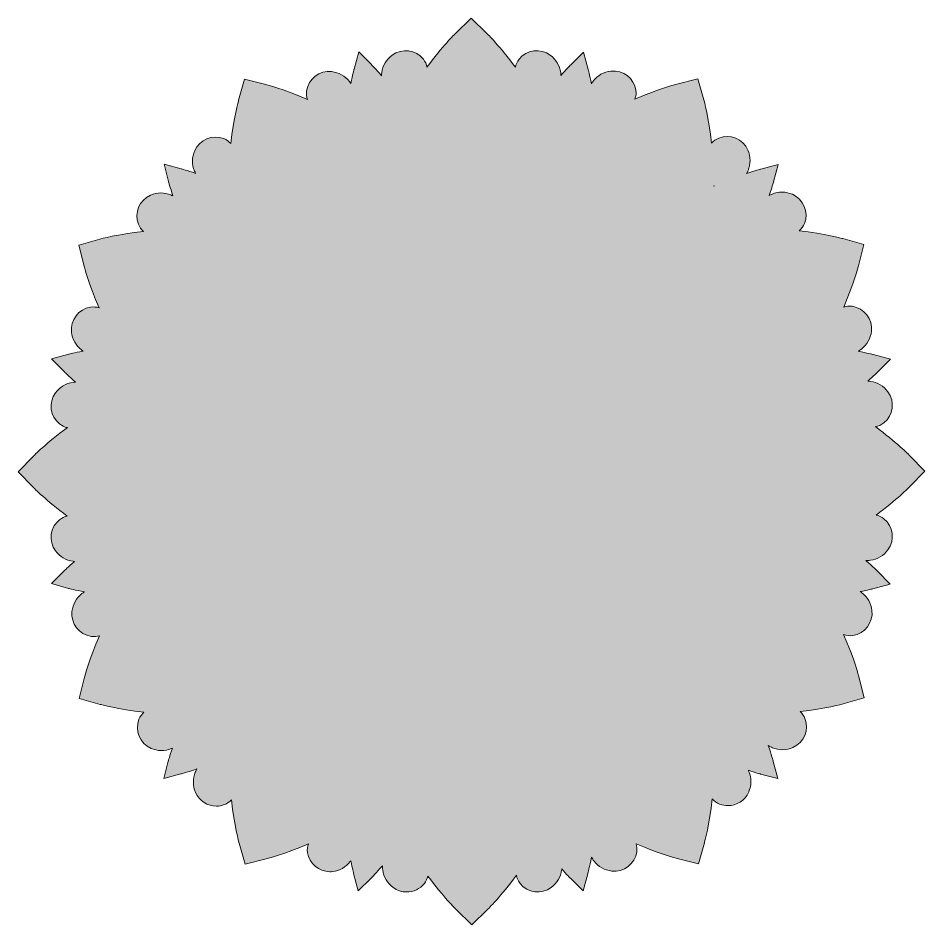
# Model space of a CAD drawing. Header units: millimetres. Extents: x -17 to 2094, y -143 to 314.
# Drawn here: x 1636.3 to 2093.5, y -143 to 314.2 of the extents above; entities that cross this region are included whole.
import ezdxf

# ---------------------------------------------------------------- set-up
doc = ezdxf.new("R2010")
doc.units = ezdxf.units.MM
doc.header["$MEASUREMENT"] = 0
doc.layers.add('Layer 5', color=7, linetype='Continuous')

msp = doc.modelspace()

# ---------------------------------------------------------------- hatches: boundary and pattern name
at = {"layer": 'Layer 5'}
h = msp.add_hatch(color=1, dxfattribs=at)
h.dxf.hatch_style = 2
edge = h.paths.add_edge_path()
edge.add_spline(control_points=[(2085.85, 93.69), (2085.85, 93.69), (2085.85, 93.69), (2085.85, 93.69), (2085.57, 93.97), (2079.2, 100.46), (2068.6, 108.25), (2070.14, 108.48), (2071.61, 109.11), (2072.87, 110.1), (2077.64, 113.87), (2078.56, 120.93), (2074.91, 125.84), (2072.75, 128.75), (2069.62, 130.61), (2066.09, 131.08), (2065.64, 131.14), (2065.19, 131.17), (2064.73, 131.19), (2067.84, 133.91), (2069.56, 135.62), (2069.78, 135.83), (2069.78, 135.83), (2076.16, 142.22), (2076.16, 142.22), (2076.16, 142.22), (2067.47, 144.6), (2067.47, 144.6), (2067.14, 144.69), (2064.49, 145.4), (2059.92, 146.31), (2060.5, 146.63), (2061.05, 146.99), (2061.58, 147.4), (2064.4, 149.57), (2066.19, 152.75), (2066.6, 156.35), (2067.31, 162.43), (2062.98, 168.09), (2056.96, 168.96), (2055.48, 169.17), (2053.98, 169.02), (2052.6, 168.52), (2057.78, 180.4), (2060.01, 189.04), (2060.11, 189.42), (2060.11, 189.42), (2062.83, 200.09), (2062.83, 200.09), (2062.83, 200.09), (2052.23, 203.07), (2052.23, 203.07), (2051.85, 203.17), (2043.12, 205.6), (2030.11, 207.04), (2031.31, 208.01), (2032.25, 209.27), (2032.84, 210.75), (2035.09, 216.4), (2032.35, 222.97), (2026.74, 225.4), (2023.41, 226.84), (2019.77, 226.88), (2016.48, 225.52), (2015.99, 225.32), (2015.52, 225.09), (2015.06, 224.84), (2016.46, 228.93), (2017.12, 231.38), (2017.21, 231.68), (2017.21, 231.68), (2019.54, 240.4), (2019.54, 240.4), (2019.54, 240.4), (2010.82, 238.12), (2010.82, 238.12), (2010.7, 238.08), (2008.06, 237.39), (2003.68, 235.91), (2003.95, 236.39), (2004.2, 236.89), (2004.41, 237.4), (2005.77, 240.7), (2005.73, 244.34), (2004.29, 247.67), (2001.86, 253.28), (1995.29, 256.02), (1989.64, 253.77), (1988.21, 253.2), (1986.98, 252.3), (1986.02, 251.15), (1984.58, 264.08), (1982.18, 272.73), (1982.07, 273.11), (1982.07, 273.11), (1979.09, 283.7), (1979.09, 283.7), (1979.09, 283.7), (1968.43, 280.98), (1968.43, 280.98), (1968.05, 280.88), (1959.34, 278.64), (1947.37, 273.4), (1947.9, 274.81), (1948.07, 276.36), (1947.85, 277.89), (1946.97, 283.91), (1941.32, 288.24), (1935.24, 287.53), (1931.64, 287.12), (1928.46, 285.33), (1926.29, 282.51), (1925.95, 282.07), (1925.65, 281.61), (1925.37, 281.14), (1924.49, 285.66), (1923.79, 288.27), (1923.75, 288.4), (1923.75, 288.4), (1921.42, 297.12), (1921.42, 297.12), (1921.42, 297.12), (1915, 290.77), (1915, 290.77), (1915, 290.77), (1914.97, 290.75), (1914.97, 290.75), (1914.42, 290.2), (1912.62, 288.36), (1910.01, 285.4), (1910, 285.86), (1909.96, 286.31), (1909.9, 286.77), (1909.43, 290.3), (1907.57, 293.43), (1904.67, 295.59), (1899.75, 299.24), (1892.69, 298.33), (1888.93, 293.55), (1887.97, 292.34), (1887.35, 290.93), (1887.1, 289.45), (1879.35, 299.98), (1872.93, 306.28), (1872.64, 306.56), (1872.64, 306.56), (1864.77, 314.24), (1864.77, 314.24), (1864.77, 314.24), (1856.89, 306.56), (1856.89, 306.56), (1856.61, 306.28), (1850.21, 299.99), (1842.49, 289.51), (1842.23, 290.97), (1841.61, 292.36), (1840.67, 293.55), (1836.91, 298.33), (1829.84, 299.24), (1824.93, 295.59), (1822.02, 293.43), (1820.16, 290.3), (1819.69, 286.77), (1819.63, 286.25), (1819.59, 285.73), (1819.58, 285.22), (1816.51, 288.75), (1814.56, 290.7), (1814.46, 290.79), (1814.46, 290.79), (1808.08, 297.18), (1808.08, 297.18), (1808.08, 297.18), (1805.7, 288.49), (1805.7, 288.49), (1805.66, 288.36), (1804.96, 285.77), (1804.05, 281.29), (1803.84, 281.62), (1803.61, 281.94), (1803.37, 282.26), (1801.2, 285.08), (1798.02, 286.87), (1794.43, 287.28), (1788.35, 287.99), (1782.69, 283.66), (1781.82, 277.65), (1781.6, 276.13), (1781.76, 274.6), (1782.27, 273.2), (1770.27, 278.46), (1761.54, 280.71), (1761.16, 280.81), (1761.16, 280.81), (1750.49, 283.53), (1750.49, 283.53), (1750.49, 283.53), (1747.52, 272.94), (1747.52, 272.94), (1747.41, 272.56), (1745.01, 263.94), (1743.56, 250.99), (1742.62, 252.1), (1741.41, 252.97), (1740.03, 253.52), (1734.38, 255.77), (1727.8, 253.03), (1725.37, 247.42), (1723.93, 244.09), (1723.89, 240.45), (1725.25, 237.16), (1725.42, 236.75), (1725.61, 236.35), (1725.82, 235.96), (1721.4, 237.48), (1718.75, 238.19), (1718.62, 238.22), (1718.62, 238.22), (1709.9, 240.56), (1709.9, 240.56), (1709.9, 240.56), (1712.18, 231.84), (1712.18, 231.84), (1712.21, 231.71), (1712.91, 229.05), (1714.42, 224.6), (1714.08, 224.78), (1713.73, 224.94), (1713.37, 225.09), (1710.08, 226.45), (1706.43, 226.41), (1703.11, 224.97), (1697.49, 222.54), (1694.75, 215.97), (1697.01, 210.32), (1697.57, 208.92), (1698.45, 207.69), (1699.58, 206.74), (1686.56, 205.3), (1677.86, 202.88), (1677.47, 202.77), (1677.47, 202.77), (1666.88, 199.8), (1666.88, 199.8), (1666.88, 199.8), (1669.6, 189.13), (1669.6, 189.13), (1669.7, 188.75), (1671.93, 180.07), (1677.16, 168.13), (1675.8, 168.6), (1674.33, 168.74), (1672.88, 168.53), (1666.86, 167.65), (1662.54, 162), (1663.24, 155.92), (1663.66, 152.32), (1665.44, 149.14), (1668.27, 146.97), (1668.54, 146.76), (1668.81, 146.57), (1669.1, 146.38), (1664.61, 145.5), (1662.02, 144.81), (1661.9, 144.77), (1661.9, 144.77), (1653.18, 142.43), (1653.18, 142.43), (1653.18, 142.43), (1659.51, 136.03), (1659.51, 136.03), (1659.61, 135.93), (1661.62, 133.9), (1665.29, 130.69), (1664.86, 130.67), (1664.43, 130.64), (1664.01, 130.58), (1660.48, 130.11), (1657.34, 128.25), (1655.18, 125.35), (1651.53, 120.43), (1652.45, 113.37), (1657.23, 109.61), (1658.38, 108.69), (1659.73, 108.08), (1661.15, 107.81), (1650.6, 100.05), (1644.3, 93.63), (1644.03, 93.35), (1644.03, 93.35), (1636.34, 85.47), (1636.34, 85.47), (1636.34, 85.47), (1644.03, 77.6), (1644.03, 77.6), (1644.3, 77.31), (1650.6, 70.9), (1661.13, 63.14), (1659.72, 62.87), (1658.38, 62.26), (1657.23, 61.35), (1652.45, 57.59), (1651.53, 50.52), (1655.18, 45.61), (1657.34, 42.7), (1660.48, 40.84), (1664.01, 40.38), (1664.25, 40.34), (1664.49, 40.32), (1664.74, 40.3), (1661.43, 37.4), (1659.6, 35.58), (1659.51, 35.49), (1659.51, 35.49), (1653.12, 29.1), (1653.12, 29.1), (1653.12, 29.1), (1661.81, 26.72), (1661.81, 26.72), (1662.15, 26.62), (1664.95, 25.87), (1669.79, 24.92), (1669.35, 24.66), (1668.92, 24.37), (1668.51, 24.05), (1665.69, 21.88), (1663.91, 18.7), (1663.49, 15.11), (1662.78, 9.03), (1667.11, 3.37), (1673.13, 2.5), (1674.57, 2.29), (1676, 2.41), (1677.33, 2.86), (1672.1, -9.09), (1669.87, -17.76), (1669.77, -18.14), (1669.77, -18.14), (1667.05, -28.8), (1667.05, -28.8), (1667.05, -28.8), (1677.65, -31.78), (1677.65, -31.78), (1678.03, -31.89), (1686.75, -34.31), (1699.78, -35.76), (1698.68, -36.7), (1697.81, -37.91), (1697.26, -39.29), (1695, -44.94), (1697.74, -51.52), (1703.36, -53.95), (1706.68, -55.38), (1710.32, -55.43), (1713.62, -54.07), (1713.78, -54), (1713.94, -53.93), (1714.1, -53.86), (1712.74, -57.86), (1712.1, -60.25), (1712.07, -60.36), (1712.07, -60.36), (1709.74, -69.08), (1709.74, -69.08), (1709.74, -69.08), (1718.46, -66.8), (1718.46, -66.8), (1718.6, -66.76), (1721.58, -65.98), (1726.51, -64.28), (1726.2, -64.82), (1725.92, -65.37), (1725.68, -65.95), (1724.32, -69.24), (1724.37, -72.89), (1725.8, -76.21), (1727.66, -80.49), (1731.92, -83.1), (1736.34, -83.1), (1737.72, -83.1), (1739.11, -82.85), (1740.46, -82.31), (1741.79, -81.78), (1742.94, -80.98), (1743.86, -79.94), (1745.31, -92.84), (1747.7, -101.44), (1747.81, -101.82), (1747.81, -101.82), (1750.79, -112.42), (1750.79, -112.42), (1750.79, -112.42), (1761.45, -109.7), (1761.45, -109.7), (1761.84, -109.6), (1770.65, -107.32), (1782.69, -102.03), (1782.19, -103.43), (1782.03, -104.94), (1782.25, -106.44), (1783.06, -112.03), (1787.99, -116.15), (1793.56, -116.15), (1793.99, -116.15), (1794.42, -116.13), (1794.86, -116.08), (1798.45, -115.66), (1801.63, -113.88), (1803.8, -111.05), (1803.9, -110.93), (1803.99, -110.81), (1804.08, -110.68), (1804.86, -114.58), (1805.45, -116.81), (1805.52, -117.08), (1805.52, -117.08), (1807.86, -125.8), (1807.86, -125.8), (1807.86, -125.8), (1814.28, -119.46), (1814.28, -119.46), (1814.28, -119.46), (1814.37, -119.37), (1814.37, -119.37), (1814.81, -118.93), (1816.92, -116.79), (1820.09, -113.15), (1820.06, -113.87), (1820.1, -114.59), (1820.19, -115.31), (1820.66, -118.84), (1822.52, -121.98), (1825.43, -124.14), (1827.46, -125.64), (1829.85, -126.37), (1832.23, -126.37), (1835.61, -126.37), (1838.96, -124.9), (1841.17, -122.09), (1842.05, -120.97), (1842.64, -119.71), (1842.93, -118.37), (1850.61, -128.77), (1856.95, -135), (1857.23, -135.27), (1857.23, -135.27), (1865.11, -142.96), (1865.11, -142.96), (1865.11, -142.96), (1872.98, -135.27), (1872.98, -135.27), (1873.27, -134.99), (1879.78, -128.6), (1887.59, -117.96), (1887.84, -119.45), (1888.46, -120.87), (1889.42, -122.09), (1893.19, -126.87), (1900.25, -127.79), (1905.16, -124.14), (1908.07, -121.98), (1909.93, -118.84), (1910.4, -115.31), (1910.42, -115.13), (1910.44, -114.95), (1910.46, -114.77), (1913.02, -117.67), (1914.62, -119.28), (1914.81, -119.48), (1914.81, -119.48), (1921.2, -125.86), (1921.2, -125.86), (1921.2, -125.86), (1923.58, -117.17), (1923.58, -117.17), (1923.68, -116.81), (1924.47, -113.86), (1925.45, -108.81), (1925.81, -109.51), (1926.23, -110.17), (1926.72, -110.8), (1928.89, -113.63), (1932.07, -115.41), (1935.67, -115.83), (1941.75, -116.53), (1947.4, -112.21), (1948.28, -106.19), (1948.48, -104.77), (1948.36, -103.37), (1947.93, -102.06), (1959.77, -107.23), (1968.35, -109.43), (1968.72, -109.53), (1968.72, -109.53), (1979.39, -112.25), (1979.39, -112.25), (1979.39, -112.25), (1982.36, -101.65), (1982.36, -101.65), (1982.47, -101.26), (1984.92, -92.46), (1986.36, -79.33), (1987.32, -80.53), (1988.59, -81.48), (1990.07, -82.06), (1991.41, -82.6), (1992.81, -82.85), (1994.19, -82.85), (1998.61, -82.85), (2002.87, -80.24), (2004.72, -75.96), (2006.16, -72.64), (2006.2, -69), (2004.84, -65.7), (2004.74, -65.47), (2004.64, -65.23), (2004.53, -65.01), (2008.21, -66.24), (2010.39, -66.84), (2010.66, -66.91), (2010.66, -66.91), (2019.38, -69.24), (2019.38, -69.24), (2019.38, -69.24), (2017.1, -60.52), (2017.1, -60.52), (2017.01, -60.17), (2016.24, -57.29), (2014.6, -52.52), (2015.27, -52.96), (2015.98, -53.33), (2016.72, -53.64), (2020.02, -55), (2023.66, -54.95), (2026.98, -53.52), (2032.6, -51.09), (2035.34, -44.51), (2033.09, -38.86), (2032.55, -37.51), (2031.73, -36.34), (2030.68, -35.42), (2043.49, -33.97), (2052.03, -31.59), (2052.4, -31.49), (2052.4, -31.49), (2063, -28.51), (2063, -28.51), (2063, -28.51), (2060.28, -17.85), (2060.28, -17.85), (2060.18, -17.46), (2057.9, -8.63), (2052.59, 3.45), (2054.04, 2.88), (2055.62, 2.7), (2057.21, 2.93), (2063.23, 3.8), (2067.56, 9.46), (2066.85, 15.54), (2066.44, 19.13), (2064.65, 22.31), (2061.83, 24.48), (2061.55, 24.7), (2061.26, 24.9), (2060.96, 25.09), (2064.86, 25.88), (2067.1, 26.47), (2067.38, 26.54), (2067.38, 26.54), (2076.1, 28.88), (2076.1, 28.88), (2076.1, 28.88), (2069.76, 35.29), (2069.76, 35.29), (2069.67, 35.39), (2067.6, 37.48), (2063.83, 40.77), (2064.58, 40.74), (2065.33, 40.77), (2066.09, 40.87), (2069.62, 41.34), (2072.75, 43.2), (2074.91, 46.11), (2078.56, 51.02), (2077.64, 58.08), (2072.87, 61.85), (2071.71, 62.76), (2070.37, 63.37), (2068.96, 63.64), (2079.35, 71.31), (2085.58, 77.66), (2085.85, 77.94), (2085.85, 77.94), (2093.54, 85.81), (2093.54, 85.81), (2093.54, 85.81), (2085.85, 93.69), (2085.85, 93.69)], knot_values=[0, 0, 0, 0, 1, 1, 1, 2, 2, 2, 3, 3, 3, 4, 4, 4, 5, 5, 5, 6, 6, 6, 7, 7, 7, 8, 8, 8, 9, 9, 9, 10, 10, 10, 11, 11, 11, 12, 12, 12, 13, 13, 13, 14, 14, 14, 15, 15, 15, 16, 16, 16, 17, 17, 17, 18, 18, 18, 19, 19, 19, 20, 20, 20, 21, 21, 21, 22, 22, 22, 23, 23, 23, 24, 24, 24, 25, 25, 25, 26, 26, 26, 27, 27, 27, 28, 28, 28, 29, 29, 29, 30, 30, 30, 31, 31, 31, 32, 32, 32, 33, 33, 33, 34, 34, 34, 35, 35, 35, 36, 36, 36, 37, 37, 37, 38, 38, 38, 39, 39, 39, 40, 40, 40, 41, 41, 41, 42, 42, 42, 43, 43, 43, 44, 44, 44, 45, 45, 45, 46, 46, 46, 47, 47, 47, 48, 48, 48, 49, 49, 49, 50, 50, 50, 51, 51, 51, 52, 52, 52, 53, 53, 53, 54, 54, 54, 55, 55, 55, 56, 56, 56, 57, 57, 57, 58, 58, 58, 59, 59, 59, 60, 60, 60, 61, 61, 61, 62, 62, 62, 63, 63, 63, 64, 64, 64, 65, 65, 65, 66, 66, 66, 67, 67, 67, 68, 68, 68, 69, 69, 69, 70, 70, 70, 71, 71, 71, 72, 72, 72, 73, 73, 73, 74, 74, 74, 75, 75, 75, 76, 76, 76, 77, 77, 77, 78, 78, 78, 79, 79, 79, 80, 80, 80, 81, 81, 81, 82, 82, 82, 83, 83, 83, 84, 84, 84, 85, 85, 85, 86, 86, 86, 87, 87, 87, 88, 88, 88, 89, 89, 89, 90, 90, 90, 91, 91, 91, 92, 92, 92, 93, 93, 93, 94, 94, 94, 95, 95, 95, 96, 96, 96, 97, 97, 97, 98, 98, 98, 99, 99, 99, 100, 100, 100, 101, 101, 101, 102, 102, 102, 103, 103, 103, 104, 104, 104, 105, 105, 105, 106, 106, 106, 107, 107, 107, 108, 108, 108, 109, 109, 109, 110, 110, 110, 111, 111, 111, 112, 112, 112, 113, 113, 113, 114, 114, 114, 115, 115, 115, 116, 116, 116, 117, 117, 117, 118, 118, 118, 119, 119, 119, 120, 120, 120, 121, 121, 121, 122, 122, 122, 123, 123, 123, 124, 124, 124, 125, 125, 125, 126, 126, 126, 127, 127, 127, 128, 128, 128, 129, 129, 129, 130, 130, 130, 131, 131, 131, 132, 132, 132, 133, 133, 133, 134, 134, 134, 135, 135, 135, 136, 136, 136, 137, 137, 137, 138, 138, 138, 139, 139, 139, 140, 140, 140, 141, 141, 141, 142, 142, 142, 143, 143, 143, 144, 144, 144, 145, 145, 145, 146, 146, 146, 147, 147, 147, 148, 148, 148, 149, 149, 149, 150, 150, 150, 151, 151, 151, 152, 152, 152, 153, 153, 153, 154, 154, 154, 155, 155, 155, 156, 156, 156, 157, 157, 157, 158, 158, 158, 159, 159, 159, 160, 160, 160, 161, 161, 161, 162, 162, 162, 163, 163, 163, 164, 164, 164, 165, 165, 165, 166, 166, 166, 167, 167, 167, 168, 168, 168, 169, 169, 169, 170, 170, 170, 171, 171, 171, 172, 172, 172, 173, 173, 173, 174, 174, 174, 175, 175, 175, 176, 176, 176, 177, 177, 177, 178, 178, 178, 179, 179, 179, 180, 180, 180, 181, 181, 181, 182, 182, 182, 183, 183, 183, 184, 184, 184, 185, 185, 185, 186, 186, 186, 187, 187, 187, 188, 188, 188, 189, 189, 189, 190, 190, 190, 191, 191, 191, 192, 192, 192, 193, 193, 193, 194, 194, 194, 195, 195, 195, 196, 196, 196, 197, 197, 197, 198, 198, 198, 199, 199, 199, 199], degree=3, periodic=1)
edge = h.paths.add_edge_path()
edge.add_spline(control_points=[(1987.09, 229.47), (1987.09, 229.53), (1987.09, 229.58), (1987.09, 229.64), (1987.17, 229.62), (1987.25, 229.6), (1987.34, 229.58), (1987.25, 229.54), (1987.17, 229.51), (1987.09, 229.47)], knot_values=[0, 0, 0, 0, 1, 1, 1, 2, 2, 2, 3, 3, 3, 3], degree=3, periodic=1)

# ---------------------------------------------------------------- linework, layer by layer
at = {"layer": 'Layer 5', "lineweight": 0}
for points, knots in [([(2085.85, 93.69), (2085.85, 93.69), (2085.85, 93.69), (2085.85, 93.69), (2085.57, 93.97), (2079.2, 100.46), (2068.6, 108.25), (2070.14, 108.48), (2071.61, 109.11), (2072.87, 110.1), (2077.64, 113.87), (2078.56, 120.93), (2074.91, 125.84), (2072.75, 128.75), (2069.62, 130.61), (2066.09, 131.08), (2065.64, 131.14), (2065.19, 131.17), (2064.73, 131.19), (2067.84, 133.91), (2069.56, 135.62), (2069.78, 135.83), (2069.78, 135.83), (2076.16, 142.22), (2076.16, 142.22), (2076.16, 142.22), (2067.47, 144.6), (2067.47, 144.6), (2067.14, 144.69), (2064.49, 145.4), (2059.92, 146.31), (2060.5, 146.63), (2061.05, 146.99), (2061.58, 147.4), (2064.4, 149.57), (2066.19, 152.75), (2066.6, 156.35), (2067.31, 162.43), (2062.98, 168.09), (2056.96, 168.96), (2055.48, 169.17), (2053.98, 169.02), (2052.6, 168.52), (2057.78, 180.4), (2060.01, 189.04), (2060.11, 189.42), (2060.11, 189.42), (2062.83, 200.09), (2062.83, 200.09), (2062.83, 200.09), (2052.23, 203.07), (2052.23, 203.07), (2051.85, 203.17), (2043.12, 205.6), (2030.11, 207.04), (2031.31, 208.01), (2032.25, 209.27), (2032.84, 210.75), (2035.09, 216.4), (2032.35, 222.97), (2026.74, 225.4), (2023.41, 226.84), (2019.77, 226.88), (2016.48, 225.52), (2015.99, 225.32), (2015.52, 225.09), (2015.06, 224.84), (2016.46, 228.93), (2017.12, 231.38), (2017.21, 231.68), (2017.21, 231.68), (2019.54, 240.4), (2019.54, 240.4), (2019.54, 240.4), (2010.82, 238.12), (2010.82, 238.12), (2010.7, 238.08), (2008.06, 237.39), (2003.68, 235.91), (2003.95, 236.39), (2004.2, 236.89), (2004.41, 237.4), (2005.77, 240.7), (2005.73, 244.34), (2004.29, 247.67), (2001.86, 253.28), (1995.29, 256.02), (1989.64, 253.77), (1988.21, 253.2), (1986.98, 252.3), (1986.02, 251.15), (1984.58, 264.08), (1982.18, 272.73), (1982.07, 273.11), (1982.07, 273.11), (1979.09, 283.7), (1979.09, 283.7), (1979.09, 283.7), (1968.43, 280.98), (1968.43, 280.98), (1968.05, 280.88), (1959.34, 278.64), (1947.37, 273.4), (1947.9, 274.81), (1948.07, 276.36), (1947.85, 277.89), (1946.97, 283.91), (1941.32, 288.24), (1935.24, 287.53), (1931.64, 287.12), (1928.46, 285.33), (1926.29, 282.51), (1925.95, 282.07), (1925.65, 281.61), (1925.37, 281.14), (1924.49, 285.66), (1923.79, 288.27), (1923.75, 288.4), (1923.75, 288.4), (1921.42, 297.12), (1921.42, 297.12), (1921.42, 297.12), (1915, 290.77), (1915, 290.77), (1915, 290.77), (1914.97, 290.75), (1914.97, 290.75), (1914.42, 290.2), (1912.62, 288.36), (1910.01, 285.4), (1910, 285.86), (1909.96, 286.31), (1909.9, 286.77), (1909.43, 290.3), (1907.57, 293.43), (1904.67, 295.59), (1899.75, 299.24), (1892.69, 298.33), (1888.93, 293.55), (1887.97, 292.34), (1887.35, 290.93), (1887.1, 289.45), (1879.35, 299.98), (1872.93, 306.28), (1872.64, 306.56), (1872.64, 306.56), (1864.77, 314.24), (1864.77, 314.24), (1864.77, 314.24), (1856.89, 306.56), (1856.89, 306.56), (1856.61, 306.28), (1850.21, 299.99), (1842.49, 289.51), (1842.23, 290.97), (1841.61, 292.36), (1840.67, 293.55), (1836.91, 298.33), (1829.84, 299.24), (1824.93, 295.59), (1822.02, 293.43), (1820.16, 290.3), (1819.69, 286.77), (1819.63, 286.25), (1819.59, 285.73), (1819.58, 285.22), (1816.51, 288.75), (1814.56, 290.7), (1814.46, 290.79), (1814.46, 290.79), (1808.08, 297.18), (1808.08, 297.18), (1808.08, 297.18), (1805.7, 288.49), (1805.7, 288.49), (1805.66, 288.36), (1804.96, 285.77), (1804.05, 281.29), (1803.84, 281.62), (1803.61, 281.94), (1803.37, 282.26), (1801.2, 285.08), (1798.02, 286.87), (1794.43, 287.28), (1788.35, 287.99), (1782.69, 283.66), (1781.82, 277.65), (1781.6, 276.13), (1781.76, 274.6), (1782.27, 273.2), (1770.27, 278.46), (1761.54, 280.71), (1761.16, 280.81), (1761.16, 280.81), (1750.49, 283.53), (1750.49, 283.53), (1750.49, 283.53), (1747.52, 272.94), (1747.52, 272.94), (1747.41, 272.56), (1745.01, 263.94), (1743.56, 250.99), (1742.62, 252.1), (1741.41, 252.97), (1740.03, 253.52), (1734.38, 255.77), (1727.8, 253.03), (1725.37, 247.42), (1723.93, 244.09), (1723.89, 240.45), (1725.25, 237.16), (1725.42, 236.75), (1725.61, 236.35), (1725.82, 235.96), (1721.4, 237.48), (1718.75, 238.19), (1718.62, 238.22), (1718.62, 238.22), (1709.9, 240.56), (1709.9, 240.56), (1709.9, 240.56), (1712.18, 231.84), (1712.18, 231.84), (1712.21, 231.71), (1712.91, 229.05), (1714.42, 224.6), (1714.08, 224.78), (1713.73, 224.94), (1713.37, 225.09), (1710.08, 226.45), (1706.43, 226.41), (1703.11, 224.97), (1697.49, 222.54), (1694.75, 215.97), (1697.01, 210.32), (1697.57, 208.92), (1698.45, 207.69), (1699.58, 206.74), (1686.56, 205.3), (1677.86, 202.88), (1677.47, 202.77), (1677.47, 202.77), (1666.88, 199.8), (1666.88, 199.8), (1666.88, 199.8), (1669.6, 189.13), (1669.6, 189.13), (1669.7, 188.75), (1671.93, 180.07), (1677.16, 168.13), (1675.8, 168.6), (1674.33, 168.74), (1672.88, 168.53), (1666.86, 167.65), (1662.54, 162), (1663.24, 155.92), (1663.66, 152.32), (1665.44, 149.14), (1668.27, 146.97), (1668.54, 146.76), (1668.81, 146.57), (1669.1, 146.38), (1664.61, 145.5), (1662.02, 144.81), (1661.9, 144.77), (1661.9, 144.77), (1653.18, 142.43), (1653.18, 142.43), (1653.18, 142.43), (1659.51, 136.03), (1659.51, 136.03), (1659.61, 135.93), (1661.62, 133.9), (1665.29, 130.69), (1664.86, 130.67), (1664.43, 130.64), (1664.01, 130.58), (1660.48, 130.11), (1657.34, 128.25), (1655.18, 125.35), (1651.53, 120.43), (1652.45, 113.37), (1657.23, 109.61), (1658.38, 108.69), (1659.73, 108.08), (1661.15, 107.81), (1650.6, 100.05), (1644.3, 93.63), (1644.03, 93.35), (1644.03, 93.35), (1636.34, 85.47), (1636.34, 85.47), (1636.34, 85.47), (1644.03, 77.6), (1644.03, 77.6), (1644.3, 77.31), (1650.6, 70.9), (1661.13, 63.14), (1659.72, 62.87), (1658.38, 62.26), (1657.23, 61.35), (1652.45, 57.59), (1651.53, 50.52), (1655.18, 45.61), (1657.34, 42.7), (1660.48, 40.84), (1664.01, 40.38), (1664.25, 40.34), (1664.49, 40.32), (1664.74, 40.3), (1661.43, 37.4), (1659.6, 35.58), (1659.51, 35.49), (1659.51, 35.49), (1653.12, 29.1), (1653.12, 29.1), (1653.12, 29.1), (1661.81, 26.72), (1661.81, 26.72), (1662.15, 26.62), (1664.95, 25.87), (1669.79, 24.92), (1669.35, 24.66), (1668.92, 24.37), (1668.51, 24.05), (1665.69, 21.88), (1663.91, 18.7), (1663.49, 15.11), (1662.78, 9.03), (1667.11, 3.37), (1673.13, 2.5), (1674.57, 2.29), (1676, 2.41), (1677.33, 2.86), (1672.1, -9.09), (1669.87, -17.76), (1669.77, -18.14), (1669.77, -18.14), (1667.05, -28.8), (1667.05, -28.8), (1667.05, -28.8), (1677.65, -31.78), (1677.65, -31.78), (1678.03, -31.89), (1686.75, -34.31), (1699.78, -35.76), (1698.68, -36.7), (1697.81, -37.91), (1697.26, -39.29), (1695, -44.94), (1697.74, -51.52), (1703.36, -53.95), (1706.68, -55.38), (1710.32, -55.43), (1713.62, -54.07), (1713.78, -54), (1713.94, -53.93), (1714.1, -53.86), (1712.74, -57.86), (1712.1, -60.25), (1712.07, -60.36), (1712.07, -60.36), (1709.74, -69.08), (1709.74, -69.08), (1709.74, -69.08), (1718.46, -66.8), (1718.46, -66.8), (1718.6, -66.76), (1721.58, -65.98), (1726.51, -64.28), (1726.2, -64.82), (1725.92, -65.37), (1725.68, -65.95), (1724.32, -69.24), (1724.37, -72.89), (1725.8, -76.21), (1727.66, -80.49), (1731.92, -83.1), (1736.34, -83.1), (1737.72, -83.1), (1739.11, -82.85), (1740.46, -82.31), (1741.79, -81.78), (1742.94, -80.98), (1743.86, -79.94), (1745.31, -92.84), (1747.7, -101.44), (1747.81, -101.82), (1747.81, -101.82), (1750.79, -112.42), (1750.79, -112.42), (1750.79, -112.42), (1761.45, -109.7), (1761.45, -109.7), (1761.84, -109.6), (1770.65, -107.32), (1782.69, -102.03), (1782.19, -103.43), (1782.03, -104.94), (1782.25, -106.44), (1783.06, -112.03), (1787.99, -116.15), (1793.56, -116.15), (1793.99, -116.15), (1794.42, -116.13), (1794.86, -116.08), (1798.45, -115.66), (1801.63, -113.88), (1803.8, -111.05), (1803.9, -110.93), (1803.99, -110.81), (1804.08, -110.68), (1804.86, -114.58), (1805.45, -116.81), (1805.52, -117.08), (1805.52, -117.08), (1807.86, -125.8), (1807.86, -125.8), (1807.86, -125.8), (1814.28, -119.46), (1814.28, -119.46), (1814.28, -119.46), (1814.37, -119.37), (1814.37, -119.37), (1814.81, -118.93), (1816.92, -116.79), (1820.09, -113.15), (1820.06, -113.87), (1820.1, -114.59), (1820.19, -115.31), (1820.66, -118.84), (1822.52, -121.98), (1825.43, -124.14), (1827.46, -125.64), (1829.85, -126.37), (1832.23, -126.37), (1835.61, -126.37), (1838.96, -124.9), (1841.17, -122.09), (1842.05, -120.97), (1842.64, -119.71), (1842.93, -118.37), (1850.61, -128.77), (1856.95, -135), (1857.23, -135.27), (1857.23, -135.27), (1865.11, -142.96), (1865.11, -142.96), (1865.11, -142.96), (1872.98, -135.27), (1872.98, -135.27), (1873.27, -134.99), (1879.78, -128.6), (1887.59, -117.96), (1887.84, -119.45), (1888.46, -120.87), (1889.42, -122.09), (1893.19, -126.87), (1900.25, -127.79), (1905.16, -124.14), (1908.07, -121.98), (1909.93, -118.84), (1910.4, -115.31), (1910.42, -115.13), (1910.44, -114.95), (1910.46, -114.77), (1913.02, -117.67), (1914.62, -119.28), (1914.81, -119.48), (1914.81, -119.48), (1921.2, -125.86), (1921.2, -125.86), (1921.2, -125.86), (1923.58, -117.17), (1923.58, -117.17), (1923.68, -116.81), (1924.47, -113.86), (1925.45, -108.81), (1925.81, -109.51), (1926.23, -110.17), (1926.72, -110.8), (1928.89, -113.63), (1932.07, -115.41), (1935.67, -115.83), (1941.75, -116.53), (1947.4, -112.21), (1948.28, -106.19), (1948.48, -104.77), (1948.36, -103.37), (1947.93, -102.06), (1959.77, -107.23), (1968.35, -109.43), (1968.72, -109.53), (1968.72, -109.53), (1979.39, -112.25), (1979.39, -112.25), (1979.39, -112.25), (1982.36, -101.65), (1982.36, -101.65), (1982.47, -101.26), (1984.92, -92.46), (1986.36, -79.33), (1987.32, -80.53), (1988.59, -81.48), (1990.07, -82.06), (1991.41, -82.6), (1992.81, -82.85), (1994.19, -82.85), (1998.61, -82.85), (2002.87, -80.24), (2004.72, -75.96), (2006.16, -72.64), (2006.2, -69), (2004.84, -65.7), (2004.74, -65.47), (2004.64, -65.23), (2004.53, -65.01), (2008.21, -66.24), (2010.39, -66.84), (2010.66, -66.91), (2010.66, -66.91), (2019.38, -69.24), (2019.38, -69.24), (2019.38, -69.24), (2017.1, -60.52), (2017.1, -60.52), (2017.01, -60.17), (2016.24, -57.29), (2014.6, -52.52), (2015.27, -52.96), (2015.98, -53.33), (2016.72, -53.64), (2020.02, -55), (2023.66, -54.95), (2026.98, -53.52), (2032.6, -51.09), (2035.34, -44.51), (2033.09, -38.86), (2032.55, -37.51), (2031.73, -36.34), (2030.68, -35.42), (2043.49, -33.97), (2052.03, -31.59), (2052.4, -31.49), (2052.4, -31.49), (2063, -28.51), (2063, -28.51), (2063, -28.51), (2060.28, -17.85), (2060.28, -17.85), (2060.18, -17.46), (2057.9, -8.63), (2052.59, 3.45), (2054.04, 2.88), (2055.62, 2.7), (2057.21, 2.93), (2063.23, 3.8), (2067.56, 9.46), (2066.85, 15.54), (2066.44, 19.13), (2064.65, 22.31), (2061.83, 24.48), (2061.55, 24.7), (2061.26, 24.9), (2060.96, 25.09), (2064.86, 25.88), (2067.1, 26.47), (2067.38, 26.54), (2067.38, 26.54), (2076.1, 28.88), (2076.1, 28.88), (2076.1, 28.88), (2069.76, 35.29), (2069.76, 35.29), (2069.67, 35.39), (2067.6, 37.48), (2063.83, 40.77), (2064.58, 40.74), (2065.33, 40.77), (2066.09, 40.87), (2069.62, 41.34), (2072.75, 43.2), (2074.91, 46.11), (2078.56, 51.02), (2077.64, 58.08), (2072.87, 61.85), (2071.71, 62.76), (2070.37, 63.37), (2068.96, 63.64), (2079.35, 71.31), (2085.58, 77.66), (2085.85, 77.94), (2085.85, 77.94), (2093.54, 85.81), (2093.54, 85.81), (2093.54, 85.81), (2085.85, 93.69), (2085.85, 93.69)], [0, 0, 0, 0, 1, 1, 1, 2, 2, 2, 3, 3, 3, 4, 4, 4, 5, 5, 5, 6, 6, 6, 7, 7, 7, 8, 8, 8, 9, 9, 9, 10, 10, 10, 11, 11, 11, 12, 12, 12, 13, 13, 13, 14, 14, 14, 15, 15, 15, 16, 16, 16, 17, 17, 17, 18, 18, 18, 19, 19, 19, 20, 20, 20, 21, 21, 21, 22, 22, 22, 23, 23, 23, 24, 24, 24, 25, 25, 25, 26, 26, 26, 27, 27, 27, 28, 28, 28, 29, 29, 29, 30, 30, 30, 31, 31, 31, 32, 32, 32, 33, 33, 33, 34, 34, 34, 35, 35, 35, 36, 36, 36, 37, 37, 37, 38, 38, 38, 39, 39, 39, 40, 40, 40, 41, 41, 41, 42, 42, 42, 43, 43, 43, 44, 44, 44, 45, 45, 45, 46, 46, 46, 47, 47, 47, 48, 48, 48, 49, 49, 49, 50, 50, 50, 51, 51, 51, 52, 52, 52, 53, 53, 53, 54, 54, 54, 55, 55, 55, 56, 56, 56, 57, 57, 57, 58, 58, 58, 59, 59, 59, 60, 60, 60, 61, 61, 61, 62, 62, 62, 63, 63, 63, 64, 64, 64, 65, 65, 65, 66, 66, 66, 67, 67, 67, 68, 68, 68, 69, 69, 69, 70, 70, 70, 71, 71, 71, 72, 72, 72, 73, 73, 73, 74, 74, 74, 75, 75, 75, 76, 76, 76, 77, 77, 77, 78, 78, 78, 79, 79, 79, 80, 80, 80, 81, 81, 81, 82, 82, 82, 83, 83, 83, 84, 84, 84, 85, 85, 85, 86, 86, 86, 87, 87, 87, 88, 88, 88, 89, 89, 89, 90, 90, 90, 91, 91, 91, 92, 92, 92, 93, 93, 93, 94, 94, 94, 95, 95, 95, 96, 96, 96, 97, 97, 97, 98, 98, 98, 99, 99, 99, 100, 100, 100, 101, 101, 101, 102, 102, 102, 103, 103, 103, 104, 104, 104, 105, 105, 105, 106, 106, 106, 107, 107, 107, 108, 108, 108, 109, 109, 109, 110, 110, 110, 111, 111, 111, 112, 112, 112, 113, 113, 113, 114, 114, 114, 115, 115, 115, 116, 116, 116, 117, 117, 117, 118, 118, 118, 119, 119, 119, 120, 120, 120, 121, 121, 121, 122, 122, 122, 123, 123, 123, 124, 124, 124, 125, 125, 125, 126, 126, 126, 127, 127, 127, 128, 128, 128, 129, 129, 129, 130, 130, 130, 131, 131, 131, 132, 132, 132, 133, 133, 133, 134, 134, 134, 135, 135, 135, 136, 136, 136, 137, 137, 137, 138, 138, 138, 139, 139, 139, 140, 140, 140, 141, 141, 141, 142, 142, 142, 143, 143, 143, 144, 144, 144, 145, 145, 145, 146, 146, 146, 147, 147, 147, 148, 148, 148, 149, 149, 149, 150, 150, 150, 151, 151, 151, 152, 152, 152, 153, 153, 153, 154, 154, 154, 155, 155, 155, 156, 156, 156, 157, 157, 157, 158, 158, 158, 159, 159, 159, 160, 160, 160, 161, 161, 161, 162, 162, 162, 163, 163, 163, 164, 164, 164, 165, 165, 165, 166, 166, 166, 167, 167, 167, 168, 168, 168, 169, 169, 169, 170, 170, 170, 171, 171, 171, 172, 172, 172, 173, 173, 173, 174, 174, 174, 175, 175, 175, 176, 176, 176, 177, 177, 177, 178, 178, 178, 179, 179, 179, 180, 180, 180, 181, 181, 181, 182, 182, 182, 183, 183, 183, 184, 184, 184, 185, 185, 185, 186, 186, 186, 187, 187, 187, 188, 188, 188, 189, 189, 189, 190, 190, 190, 191, 191, 191, 192, 192, 192, 193, 193, 193, 194, 194, 194, 195, 195, 195, 196, 196, 196, 197, 197, 197, 198, 198, 198, 199, 199, 199, 199]), ([(1987.09, 229.47), (1987.09, 229.53), (1987.09, 229.58), (1987.09, 229.64), (1987.17, 229.62), (1987.25, 229.6), (1987.34, 229.58), (1987.25, 229.54), (1987.17, 229.51), (1987.09, 229.47)], [0, 0, 0, 0, 1, 1, 1, 2, 2, 2, 3, 3, 3, 3])]:
    msp.add_open_spline(points, degree=3, knots=knots, dxfattribs=at)

doc.saveas('drawing.dxf')
